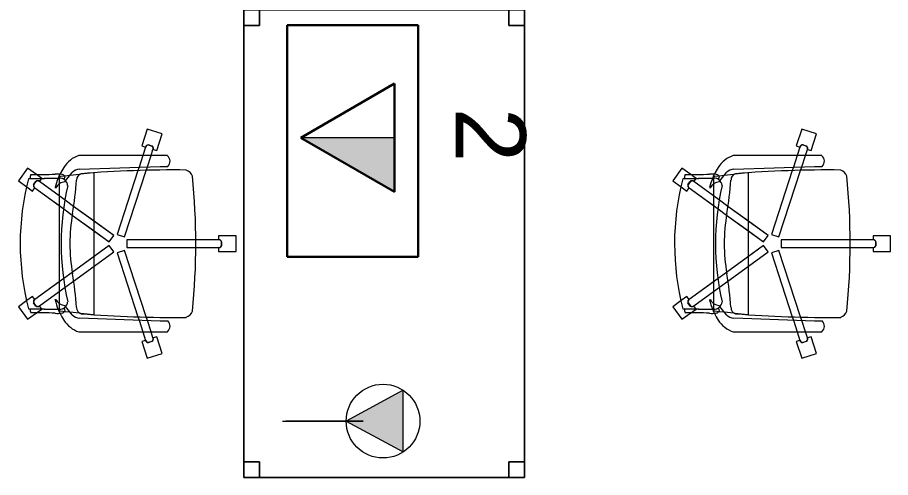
# Model space of a CAD drawing. Header units: inches. Extents: x 385 to 2249, y -1781 to -36.
# Drawn here: x 651.4 to 763.5, y -990.1 to -931 of the extents above; entities that cross this region are included whole.
import ezdxf

# ---------------------------------------------------------------- set-up
doc = ezdxf.new("R2010")
doc.units = ezdxf.units.IN
doc.header["$MEASUREMENT"] = 0
doc.layers.add('A-ANNO-NOTE', color=131, linetype='Continuous', lineweight=30)
doc.layers.add('I-FURN', color=30, linetype='Continuous', lineweight=9)
doc.styles.add('Swis721 Lt BT', font='swissl.ttf', dxfattribs={"height": 9})

# ---------------------------------------------------------------- blocks, each defined once
blk = doc.blocks.new('F-Haworth_Chair_X99-Seminar - X99 Advanced Seminar Chair-V28-Level 5 POWER _ SIGNAL')
at = {"layer": 'I-FURN'}
for p, q in [((-8.08, 12.82), (-9.7, 11.65)), ((-8.08, 12.82), (-9.7, 11.65)), ((-7.29, 11.74), (-8.08, 12.82)), ((-7.29, 11.74), (-8.08, 12.82)), ((8.08, 12.82), (7.29, 11.74)), ((8.08, 12.82), (7.29, 11.74)), ((9.7, 11.65), (8.08, 12.82)), ((9.7, 11.65), (8.08, 12.82)), ((-9.7, 11.65), (-8.88, 10.52)), ((-9.7, 11.65), (-8.88, 10.52)), ((-8.34, 11.52), (-8.42, 7.57)), ((-8.42, 7.57), (-8.34, 11.37)), ((-6.76, 11), (-7.29, 11.74)), ((-6.76, 11), (-7.29, 11.74)), ((7.29, 11.74), (6.76, 11)), ((7.29, 11.74), (6.76, 11)), ((8.42, 7.57), (8.34, 11.52)), ((8.34, 11.37), (8.42, 7.57)), ((8.88, 10.52), (9.7, 11.65)), ((8.88, 10.52), (9.7, 11.65)), ((-8.88, 10.52), (-8.38, 9.83)), ((-8.88, 10.52), (-8.38, 9.83)), ((-8.38, 9.83), (-7.99, 10.11)), ((-8.38, 9.83), (-7.99, 10.11)), ((-8, 10.58), (-7.59, 10.88)), ((-8, 10.58), (-7.59, 10.88)), ((-7.59, 10.87), (-7.99, 10.57)), ((-7.59, 10.87), (-7.99, 10.57)), ((-7.97, 10.12), (-6.14, 7.6)), ((-7.97, 10.12), (-5.57, 6.82)), ((-4.9, 7.6), (-7.16, 10.71)), ((-4.47, 7.01), (-7.16, 10.71)), ((-7.15, 10.72), (-6.76, 11)), ((-7.15, 10.72), (-6.76, 11)), ((7.16, 10.71), (4.47, 7.01)), ((7.16, 10.71), (4.9, 7.6)), ((5.57, 6.82), (7.97, 10.12)), ((6.14, 7.6), (7.97, 10.12)), ((6.76, 11), (7.15, 10.72)), ((6.76, 11), (7.15, 10.72)), ((7.59, 10.88), (8, 10.58)), ((7.59, 10.88), (8, 10.58)), ((7.99, 10.57), (7.59, 10.87)), ((7.99, 10.57), (7.59, 10.87)), ((7.99, 10.11), (8.38, 9.83)), ((7.99, 10.11), (8.38, 9.83)), ((8.38, 9.83), (8.88, 10.52)), ((8.38, 9.83), (8.88, 10.52)), ((-7.18, 7.99), (-7.21, 8.13)), ((7.21, 8.13), (7.18, 7.99)), ((-9.13, 5.92), (-8.07, 6.77)), ((-8.68, 6.87), (-8.75, 6.22)), ((-8.62, 7.42), (-8.68, 6.87)), ((-8.6, 7.6), (-8.62, 7.43)), ((-8.61, 6.81), (-8.23, 6.95)), ((-8.49, 7.6), (-8.56, 7.6)), ((-7.65, 7.6), (-8.4, 7.6)), ((-8.03, 6.81), (-7.95, 6.87)), ((-6.14, 7.6), (-7.65, 7.6)), ((-4.9, 7.6), (-6.14, 7.6)), ((-6.14, 7.6), (-5.57, 6.82)), ((-5.57, 6.82), (-4.79, 5.75)), ((-5.57, 6.82), (-4.79, 5.75)), ((4.9, 7.6), (-4.9, 7.6)), ((-4.47, 7.01), (-4.9, 7.6)), ((-3.68, 5.91), (-4.47, 7.01)), ((-3.68, 5.91), (-4.47, 7.01)), ((4.47, 7.01), (3.68, 5.91)), ((4.47, 7.01), (3.68, 5.91)), ((4.9, 7.6), (4.47, 7.01)), ((4.79, 5.75), (5.57, 6.82)), ((4.79, 5.75), (5.57, 6.82)), ((6.14, 7.6), (4.9, 7.6)), ((5.57, 6.82), (6.14, 7.6)), ((7.65, 7.6), (6.14, 7.6)), ((8.4, 7.6), (7.65, 7.6)), ((7.95, 6.87), (8.03, 6.81)), ((8.07, 6.77), (9.13, 5.92)), ((8.23, 6.95), (8.61, 6.81)), ((8.56, 7.6), (8.49, 7.6)), ((8.62, 7.43), (8.6, 7.6)), ((8.68, 6.87), (8.62, 7.42)), ((8.75, 6.22), (8.68, 6.87)), ((-8.75, 6.22), (-8.88, 4.99)), ((-4.79, 5.75), (-2.89, 3.12)), ((-4.79, 5.75), (-1.04, 0.58)), ((-1.65, 3.12), (-3.68, 5.91)), ((-0.23, 1.17), (-3.68, 5.91)), ((3.68, 5.91), (0.23, 1.17)), ((1.04, 0.58), (4.79, 5.75)), ((3.68, 5.91), (1.65, 3.12)), ((2.89, 3.12), (4.79, 5.75)), ((8.88, 4.99), (8.75, 6.22)), ((-11.32, 5.06), (-11.32, -5.48)), ((-9.92, -5.36), (-9.57, 4.97)), ((-8.9, 4.8), (-9.07, 3.2)), ((-8.88, 4.99), (-8.89, 4.91)), ((8.89, 4.91), (8.88, 4.99)), ((9.07, 3.2), (8.9, 4.8)), ((9.57, 4.97), (9.92, -5.36)), ((11.32, -5.48), (11.32, 5.06)), ((-9.07, 3.2), (-9.07, 3.12)), ((-9.07, 3.12), (-5.8, 3.12)), ((-5.79, 3.12), (-2.89, 3.12)), ((-2.89, 3.12), (-1.65, 3.12)), ((-2.89, 3.12), (-1.04, 0.58)), ((-1.65, 3.12), (1.65, 3.12)), ((-0.23, 1.17), (-1.65, 3.12)), ((1.65, 3.12), (0.23, 1.17)), ((1.04, 0.58), (2.89, 3.12)), ((1.65, 3.12), (2.89, 3.12)), ((2.89, 3.12), (9.07, 3.12)), ((9.07, 3.12), (9.07, 3.2)), ((-1.04, 0.58), (-0.23, 1.17)), ((-1.04, 0.58), (-0.23, 1.17)), ((0.23, 1.17), (1.04, 0.58)), ((0.23, 1.17), (1.04, 0.58)), ((-1.18, 0.14), (-9.37, -2.52)), ((-1.18, 0.14), (-9.37, -2.52)), ((-0.87, -0.81), (-1.18, 0.14)), ((-0.87, -0.81), (-1.18, 0.14)), ((1.18, 0.14), (0.87, -0.81)), ((1.18, 0.14), (0.87, -0.81)), ((9.37, -2.52), (1.18, 0.14)), ((9.37, -2.52), (1.18, 0.14)), ((-9.38, -3.57), (-0.87, -0.81)), ((-9.38, -3.57), (-0.87, -0.81)), ((-0.5, -1.08), (-0.5, -9.91)), ((0.5, -1.08), (-0.5, -1.08)), ((-0.5, -1.08), (-0.5, -9.91)), ((0.5, -1.08), (-0.5, -1.08)), ((0.5, -9.91), (0.5, -1.08)), ((0.5, -9.91), (0.5, -1.08)), ((0.87, -0.81), (9.38, -3.57)), ((0.87, -0.81), (9.38, -3.57)), ((-12.55, -3.03), (-14.69, -3.72)), ((-12.55, -3.03), (-14.69, -3.72)), ((-12.4, -3.49), (-12.55, -3.03)), ((-12.4, -3.49), (-12.55, -3.03)), ((-11.32, -3.15), (-12.4, -3.5)), ((-11.32, -3.15), (-12.4, -3.5)), ((-9.83, -2.67), (-11.32, -3.15)), ((-9.83, -2.67), (-11.32, -3.15)), ((-9.37, -2.52), (-9.83, -2.67)), ((-9.37, -2.52), (-9.83, -2.67)), ((9.83, -2.67), (9.37, -2.52)), ((9.83, -2.67), (9.37, -2.52)), ((11.32, -3.15), (9.83, -2.67)), ((11.32, -3.15), (9.83, -2.67)), ((12.4, -3.5), (11.32, -3.15)), ((12.4, -3.5), (11.32, -3.15)), ((12.55, -3.03), (12.4, -3.49)), ((12.55, -3.03), (12.4, -3.49)), ((14.69, -3.72), (12.55, -3.03)), ((14.69, -3.72), (12.55, -3.03)), ((-14.69, -3.72), (-14.08, -5.62)), ((-14.69, -3.72), (-14.08, -5.62)), ((-12.53, -4.34), (-12.69, -3.85)), ((-12.53, -4.34), (-12.69, -3.85)), ((-12.68, -3.86), (-12.52, -4.33)), ((-12.68, -3.86), (-12.52, -4.33)), ((-12.09, -4.45), (-11.32, -4.21)), ((-12.09, -4.45), (-11.32, -4.21)), ((-11.94, -4.93), (-12.09, -4.47)), ((-11.94, -4.93), (-12.09, -4.47)), ((-11.32, -4.21), (-9.86, -3.73)), ((-11.32, -4.21), (-9.86, -3.73)), ((-9.86, -3.73), (-9.38, -3.57)), ((-9.86, -3.73), (-9.38, -3.57)), ((9.38, -3.57), (9.86, -3.73)), ((9.38, -3.57), (9.86, -3.73)), ((9.86, -3.73), (11.32, -4.21)), ((9.86, -3.73), (11.32, -4.21)), ((11.32, -4.21), (12.09, -4.45)), ((11.32, -4.21), (12.09, -4.45)), ((12.09, -4.47), (11.94, -4.93)), ((12.09, -4.47), (11.94, -4.93)), ((12.52, -4.33), (12.68, -3.86)), ((12.52, -4.33), (12.68, -3.86)), ((12.69, -3.85), (12.53, -4.34)), ((12.69, -3.85), (12.53, -4.34)), ((14.08, -5.62), (14.69, -3.72)), ((14.08, -5.62), (14.69, -3.72)), ((-14.08, -5.62), (-11.94, -4.93)), ((-14.08, -5.62), (-11.94, -4.93)), ((-11.32, -5.48), (-11.3, -6.32)), ((-9.92, -6.36), (-9.92, -5.36)), ((9.92, -5.36), (9.92, -6.36)), ((11.3, -6.32), (11.32, -5.48)), ((11.94, -4.93), (14.08, -5.62)), ((11.94, -4.93), (14.08, -5.62)), ((-0.5, -9.91), (-0.5, -12.88)), ((-0.5, -9.91), (-0.5, -12.88)), ((0.5, -12.88), (0.5, -9.91)), ((0.5, -12.88), (0.5, -9.91)), ((-0.52, -12.88), (-1, -12.88)), ((-1, -12.88), (-1, -15.13)), ((-0.52, -12.88), (-1, -12.88)), ((-1, -12.88), (-1, -15.13)), ((0.26, -13.26), (-0.26, -13.26)), ((0.26, -13.26), (-0.26, -13.26)), ((-0.25, -13.25), (0.25, -13.25)), ((-0.25, -13.25), (0.25, -13.25)), ((1, -12.88), (0.52, -12.88)), ((1, -12.88), (0.52, -12.88)), ((1, -15.13), (1, -12.88)), ((1, -15.13), (1, -12.88)), ((-1, -15.13), (1, -15.13)), ((-1, -15.13), (1, -15.13))]:
    blk.add_line(p, q, dxfattribs=at)
for centre, radius, start, end in [((0, -20.29), 32.89, 75.3075, 104.696), ((-36.06, 10.03), 27.2, 355.9857, 2.5118), ((0, -20.73), 33.17, 104.5766, 105.5522), ((0, -20.73), 33.17, 74.4478, 75.4234), ((36.06, 10.03), 27.2, 177.4882, 184.0143), ((-7.66, 10.36), 0.407, 147.1651, 216.8349), ((-7.66, 10.36), 0.407, 161.0991, 202.9009), ((-7.66, 10.36), 0.407, 147.1651, 161.0991), ((-7.64, 10.36), 0.406, 148.6199, 216), ((-7.64, 10.36), 0.406, 148.6199, 216), ((-7.66, 10.36), 0.407, 202.9009, 216.8349), ((-7.48, 10.49), 0.407, 35.1651, 104.8349), ((-7.48, 10.49), 0.407, 63.033, 104.8349), ((-7.49, 10.47), 0.406, 36, 103.3801), ((-7.49, 10.47), 0.406, 49.476, 103.3801), ((-7.48, 10.49), 0.407, 49.0991, 63.033), ((-7.49, 10.47), 0.406, 36, 49.476), ((-7.48, 10.49), 0.407, 35.1651, 49.0991), ((7.48, 10.49), 0.407, 75.1651, 144.8349), ((7.48, 10.49), 0.407, 89.0991, 144.8349), ((7.49, 10.47), 0.406, 76.6199, 144), ((7.49, 10.47), 0.406, 117.0479, 144), ((7.49, 10.47), 0.406, 90.0959, 117.0479), ((7.48, 10.49), 0.407, 75.1651, 89.0991), ((7.49, 10.47), 0.406, 76.6199, 90.0959), ((7.64, 10.36), 0.406, 324, 17.9041), ((7.64, 10.36), 0.406, 324, 17.9041), ((7.66, 10.36), 0.407, 323.1651, 32.8349), ((7.64, 10.36), 0.406, 17.9041, 31.3801), ((7.64, 10.36), 0.406, 17.9041, 31.3801), ((7.66, 10.36), 0.407, 323.1651, 351.033), ((7.66, 10.36), 0.407, 4.967, 32.8349), ((7.66, 10.36), 0.407, 351.033, 4.967), ((-5.2, 7.86), 3.74, 175.9857, 189.9064), ((-4.71, -1.15), 9.61, 105.0666, 112.7369), ((-6.55, 6.76), 1.38, 117.0503, 145.9813), ((6.55, 6.76), 1.38, 34.0187, 62.9497), ((4.71, -1.15), 9.61, 67.2631, 74.9334), ((5.2, 7.86), 3.74, 350.0936, 4.0143), ((-7.87, 3.92), 3.63, 121.9522, 161.8211), ((-4.71, -1.15), 9.61, 116.0036, 121.9522), ((-4.71, -1.15), 9.61, 113.5094, 116.0036), ((-8.28, 7.33), 0.613, 189.9064, 237.4573), ((-4.71, -1.15), 9.61, 112.927, 113.3607), ((-7.37, 7.55), 1.05, 178.8214, 214.7998), ((-7.37, 7.55), 1.05, 178.8214, 264.0446), ((-6.55, 6.76), 1.38, 147.5752, 174.9122), ((0, -26.49), 33.83, 77.2285, 102.7715), ((7.37, 7.55), 1.05, 275.9554, 1.1786), ((6.55, 6.76), 1.38, 19.5533, 32.4248), ((6.55, 6.76), 1.38, 5.0878, 19.5533), ((7.37, 7.55), 1.05, 325.2002, 1.1786), ((4.71, -1.15), 9.61, 66.6393, 67.073), ((4.71, -1.15), 9.61, 63.9964, 66.4906), ((8.28, 7.33), 0.613, 302.5427, 350.0936), ((4.71, -1.15), 9.61, 58.0478, 63.9964), ((7.87, 3.92), 3.63, 18.1789, 58.0478), ((-8.18, 4.9), 1.39, 132.8922, 177.1987), ((-11.32, 48.08), 42.84, 274.2301, 280.0233), ((0, -15.97), 22.19, 79.9767, 100.0233), ((11.32, 48.08), 42.84, 259.9767, 265.7699), ((8.18, 4.9), 1.39, 2.8013, 47.1078), ((144.06, -7.32), 153.52, 175.4787, 180.5251), ((-8.24, 4.59), 0.763, 84.2338, 165.7662), ((8.24, 4.59), 0.763, 14.2338, 95.7662), ((-144.06, -7.32), 153.52, 359.4749, 4.5213), ((-12.28, -3.88), 0.407, 107.1651, 176.8349), ((-12.28, -3.88), 0.407, 107.1651, 176.8349), ((-12.27, -3.89), 0.406, 108, 175.3801), ((-12.27, -3.89), 0.406, 161.9041, 175.3801), ((-12.27, -3.89), 0.406, 121.476, 161.9041), ((-12.22, -4.09), 0.407, 219.1651, 288.8349), ((-12.22, -4.09), 0.407, 219.1651, 288.8349), ((-12.22, -4.07), 0.406, 220.6199, 274.524), ((-12.22, -4.07), 0.406, 220.6199, 288), ((-12.27, -3.89), 0.406, 108, 121.476), ((-12.22, -4.07), 0.406, 274.524, 288), ((12.22, -4.07), 0.406, 252, 319.3801), ((12.22, -4.09), 0.407, 251.1651, 320.8349), ((12.22, -4.09), 0.407, 251.1651, 306.9009), ((12.22, -4.07), 0.406, 252, 265.476), ((12.22, -4.07), 0.406, 265.476, 305.9041), ((12.28, -3.88), 0.407, 3.1651, 72.8349), ((12.28, -3.88), 0.407, 3.1651, 72.8349), ((12.27, -3.89), 0.406, 45.0479, 72), ((12.27, -3.89), 0.406, 4.6199, 72), ((12.22, -4.07), 0.406, 305.9041, 319.3801), ((12.22, -4.09), 0.407, 306.9009, 320.8349), ((12.27, -3.89), 0.406, 4.6199, 45.0479), ((-10.58, -5.68), 0.956, 221.8901, 314.1099), ((10.58, -5.68), 0.956, 225.8901, 318.1099), ((-8.21, -8.28), 1.31, 200.0433, 249.9567), ((8.21, -8.28), 1.31, 290.0433, 339.9567), ((0, 75.01), 84.96, 264.1475, 275.8525), ((-0.11, -12.88), 0.407, 179.1651, 220.967), ((-0.11, -12.88), 0.407, 179.1651, 248.8349), ((-0.09, -12.88), 0.406, 180, 193.476), ((-0.09, -12.88), 0.406, 180, 247.3801), ((-0.09, -12.88), 0.406, 193.476, 233.9041), ((-0.11, -12.88), 0.407, 220.967, 248.8349), ((-0.09, -12.88), 0.406, 233.9041, 247.3801), ((0.09, -12.88), 0.406, 292.6199, 360), ((0.09, -12.88), 0.406, 292.6199, 306.0959), ((0.11, -12.88), 0.407, 291.1651, 0.8349), ((0.11, -12.88), 0.407, 291.1651, 0.8349), ((0.09, -12.88), 0.406, 306.0959, 346.524), ((0.09, -12.88), 0.406, 346.524, 360)]:
    blk.add_arc(centre, radius, start, end, dxfattribs=at)
blk = doc.blocks.new('Rectangular Table - Rectangular Table-5809079-Level 5 POWER _ SIGNAL')
at = {"layer": 'I-FURN'}
for p, q in [((-28, 18), (-30, 18)), ((-30, 18), (-30, 16)), ((-30, 16), (-30, 18)), ((-30, 18), (-28, 18)), ((30, 18), (-30, 18)), ((-30, 18), (-30, -18)), ((-30, -18), (-30, 18)), ((-30, 18), (30, 18)), ((-28, 16), (-28, 18)), ((-28, 18), (-28, 16)), ((28, 18), (28, 16)), ((30, 18), (28, 18)), ((28, 18), (30, 18)), ((28, 16), (28, 18)), ((30, 16), (30, 18)), ((30, 18), (30, 16)), ((30, -18), (30, 18)), ((30, 18), (30, -18)), ((-30, 16), (-28, 16)), ((-28, 16), (-30, 16)), ((28, 16), (30, 16)), ((30, 16), (28, 16)), ((-28, -16), (-30, -16)), ((-30, -16), (-30, -18)), ((-30, -18), (-30, -16)), ((-30, -16), (-28, -16)), ((-28, -18), (-28, -16)), ((-28, -16), (-28, -18)), ((30, -16), (28, -16)), ((28, -16), (28, -18)), ((28, -18), (28, -16)), ((28, -16), (30, -16)), ((30, -18), (30, -16)), ((30, -16), (30, -18)), ((-30, -18), (-28, -18)), ((-28, -18), (-30, -18)), ((-30, -18), (30, -18)), ((30, -18), (-30, -18)), ((28, -18), (30, -18)), ((30, -18), (28, -18))]:
    blk.add_line(p, q, dxfattribs=at)
blk = doc.blocks.new('F-Haworth_Chair_X99-Seminar - X99 Advanced Seminar Chair-V45-Level 5 POWER _ SIGNAL')
at = {"layer": 'I-FURN'}
for p, q in [((-8.08, 12.82), (-9.7, 11.65)), ((-8.08, 12.82), (-9.7, 11.65)), ((-7.29, 11.74), (-8.08, 12.82)), ((-7.29, 11.74), (-8.08, 12.82)), ((8.08, 12.82), (7.29, 11.74)), ((8.08, 12.82), (7.29, 11.74)), ((9.7, 11.65), (8.08, 12.82)), ((9.7, 11.65), (8.08, 12.82)), ((-9.7, 11.65), (-8.88, 10.52)), ((-9.7, 11.65), (-8.88, 10.52)), ((-8.34, 11.52), (-8.42, 7.57)), ((-8.42, 7.57), (-8.34, 11.37)), ((-6.76, 11), (-7.29, 11.74)), ((-6.76, 11), (-7.29, 11.74)), ((7.29, 11.74), (6.76, 11)), ((7.29, 11.74), (6.76, 11)), ((8.42, 7.57), (8.34, 11.52)), ((8.34, 11.37), (8.42, 7.57)), ((8.88, 10.52), (9.7, 11.65)), ((8.88, 10.52), (9.7, 11.65)), ((-8.88, 10.52), (-8.69, 10.26)), ((-8.88, 10.52), (-8.69, 10.26)), ((-8.68, 10.25), (-8.38, 9.83)), ((-8.68, 10.25), (-8.38, 9.83)), ((-8.38, 9.83), (-7.99, 10.11)), ((-8.38, 9.83), (-7.99, 10.11)), ((-8, 10.58), (-7.59, 10.88)), ((-8, 10.58), (-7.59, 10.88)), ((-7.59, 10.87), (-7.99, 10.57)), ((-7.59, 10.87), (-7.99, 10.57)), ((-7.97, 10.12), (-6.14, 7.6)), ((-7.97, 10.12), (-5.57, 6.82)), ((-4.9, 7.6), (-7.16, 10.71)), ((-4.47, 7.01), (-7.16, 10.71)), ((-7.15, 10.72), (-6.76, 11)), ((-7.15, 10.72), (-6.76, 11)), ((7.16, 10.71), (4.47, 7.01)), ((7.16, 10.71), (4.9, 7.6)), ((5.57, 6.82), (7.97, 10.12)), ((6.14, 7.6), (7.97, 10.12)), ((6.76, 11), (7.15, 10.72)), ((6.76, 11), (7.15, 10.72)), ((7.59, 10.88), (8, 10.58)), ((7.59, 10.88), (8, 10.58)), ((7.99, 10.57), (7.59, 10.87)), ((7.99, 10.57), (7.59, 10.87)), ((7.99, 10.11), (8.38, 9.83)), ((7.99, 10.11), (8.38, 9.83)), ((8.38, 9.83), (8.68, 10.25)), ((8.38, 9.83), (8.68, 10.25)), ((8.69, 10.26), (8.88, 10.52)), ((8.69, 10.26), (8.88, 10.52)), ((-7.18, 7.99), (-7.21, 8.13)), ((7.21, 8.13), (7.18, 7.99)), ((-9.13, 5.92), (-8.07, 6.77)), ((-8.68, 6.87), (-8.75, 6.22)), ((-8.62, 7.42), (-8.68, 6.87)), ((-8.6, 7.6), (-8.62, 7.43)), ((-8.61, 6.81), (-8.23, 6.95)), ((-8.49, 7.6), (-8.56, 7.6)), ((-7.65, 7.6), (-8.4, 7.6)), ((-8.03, 6.81), (-7.95, 6.87)), ((-6.14, 7.6), (-7.65, 7.6)), ((-4.9, 7.6), (-6.14, 7.6)), ((-6.14, 7.6), (-5.57, 6.82)), ((-5.57, 6.82), (-4.79, 5.75)), ((-5.57, 6.82), (-4.79, 5.75)), ((4.9, 7.6), (-4.9, 7.6)), ((-4.47, 7.01), (-4.9, 7.6)), ((-3.68, 5.91), (-4.47, 7.01)), ((-3.68, 5.91), (-4.47, 7.01)), ((4.47, 7.01), (3.68, 5.91)), ((4.47, 7.01), (3.68, 5.91)), ((4.9, 7.6), (4.47, 7.01)), ((4.79, 5.75), (5.57, 6.82)), ((4.79, 5.75), (5.57, 6.82)), ((6.14, 7.6), (4.9, 7.6)), ((5.57, 6.82), (6.14, 7.6)), ((7.65, 7.6), (6.14, 7.6)), ((8.4, 7.6), (7.65, 7.6)), ((7.95, 6.87), (8.03, 6.81)), ((8.07, 6.77), (9.13, 5.92)), ((8.23, 6.95), (8.61, 6.81)), ((8.56, 7.6), (8.49, 7.6)), ((8.62, 7.43), (8.6, 7.6)), ((8.68, 6.87), (8.62, 7.42)), ((8.75, 6.22), (8.68, 6.87)), ((-8.75, 6.22), (-8.88, 4.99)), ((-4.79, 5.75), (-2.89, 3.12)), ((-4.79, 5.75), (-1.04, 0.58)), ((-1.65, 3.12), (-3.68, 5.91)), ((-0.23, 1.17), (-3.68, 5.91)), ((3.68, 5.91), (0.23, 1.17)), ((1.04, 0.58), (4.79, 5.75)), ((3.68, 5.91), (1.65, 3.12)), ((2.89, 3.12), (4.79, 5.75)), ((8.88, 4.99), (8.75, 6.22)), ((-11.32, 5.06), (-11.32, -5.48)), ((-9.92, -5.36), (-9.57, 4.97)), ((-8.9, 4.8), (-9.07, 3.2)), ((-8.88, 4.99), (-8.89, 4.91)), ((8.89, 4.91), (8.88, 4.99)), ((9.07, 3.2), (8.9, 4.8)), ((9.57, 4.97), (9.92, -5.36)), ((11.32, -5.48), (11.32, 5.06)), ((-9.07, 3.2), (-9.07, 3.12)), ((-9.07, 3.12), (-5.8, 3.12)), ((-5.79, 3.12), (-2.89, 3.12)), ((-2.89, 3.12), (-1.65, 3.12)), ((-2.89, 3.12), (-1.04, 0.58)), ((-1.65, 3.12), (1.65, 3.12)), ((-0.23, 1.17), (-1.65, 3.12)), ((1.65, 3.12), (0.23, 1.17)), ((1.04, 0.58), (2.89, 3.12)), ((1.65, 3.12), (2.89, 3.12)), ((2.89, 3.12), (9.07, 3.12)), ((9.07, 3.12), (9.07, 3.2)), ((-1.04, 0.58), (-0.23, 1.17)), ((-1.04, 0.58), (-0.23, 1.17)), ((0.23, 1.17), (1.04, 0.58)), ((0.23, 1.17), (1.04, 0.58)), ((-1.18, 0.14), (-9.37, -2.52)), ((-1.18, 0.14), (-9.37, -2.52)), ((-0.87, -0.81), (-1.18, 0.14)), ((-0.87, -0.81), (-1.18, 0.14)), ((1.18, 0.14), (0.87, -0.81)), ((1.18, 0.14), (0.87, -0.81)), ((9.37, -2.52), (1.18, 0.14)), ((9.37, -2.52), (1.18, 0.14)), ((-9.38, -3.57), (-0.87, -0.81)), ((-9.38, -3.57), (-0.87, -0.81)), ((-0.5, -1.08), (-0.5, -9.91)), ((0.5, -1.08), (-0.5, -1.08)), ((-0.5, -1.08), (-0.5, -9.91)), ((0.5, -1.08), (-0.5, -1.08)), ((0.5, -9.91), (0.5, -1.08)), ((0.5, -9.91), (0.5, -1.08)), ((0.87, -0.81), (9.38, -3.57)), ((0.87, -0.81), (9.38, -3.57)), ((-12.55, -3.03), (-14.69, -3.72)), ((-12.55, -3.03), (-14.69, -3.72)), ((-12.4, -3.49), (-12.55, -3.03)), ((-12.4, -3.49), (-12.55, -3.03)), ((-11.32, -3.15), (-12.4, -3.5)), ((-11.32, -3.15), (-12.4, -3.5)), ((-9.83, -2.67), (-11.32, -3.15)), ((-9.83, -2.67), (-11.32, -3.15)), ((-9.37, -2.52), (-9.83, -2.67)), ((-9.37, -2.52), (-9.83, -2.67)), ((9.83, -2.67), (9.37, -2.52)), ((9.83, -2.67), (9.37, -2.52)), ((11.32, -3.15), (9.83, -2.67)), ((11.32, -3.15), (9.83, -2.67)), ((12.4, -3.5), (11.32, -3.15)), ((12.4, -3.5), (11.32, -3.15)), ((12.55, -3.03), (12.4, -3.49)), ((12.55, -3.03), (12.4, -3.49)), ((14.69, -3.72), (12.55, -3.03)), ((14.69, -3.72), (12.55, -3.03)), ((-14.69, -3.72), (-14.08, -5.62)), ((-14.69, -3.72), (-14.08, -5.62)), ((-12.53, -4.34), (-12.69, -3.85)), ((-12.53, -4.34), (-12.69, -3.85)), ((-12.68, -3.86), (-12.52, -4.33)), ((-12.68, -3.86), (-12.52, -4.33)), ((-12.09, -4.45), (-11.32, -4.21)), ((-12.09, -4.45), (-11.32, -4.21)), ((-11.94, -4.93), (-12.09, -4.47)), ((-11.94, -4.93), (-12.09, -4.47)), ((-11.32, -4.21), (-9.86, -3.73)), ((-11.32, -4.21), (-9.86, -3.73)), ((-9.86, -3.73), (-9.38, -3.57)), ((-9.86, -3.73), (-9.38, -3.57)), ((9.38, -3.57), (9.86, -3.73)), ((9.38, -3.57), (9.86, -3.73)), ((9.86, -3.73), (11.32, -4.21)), ((9.86, -3.73), (11.32, -4.21)), ((11.32, -4.21), (12.09, -4.45)), ((11.32, -4.21), (12.09, -4.45)), ((12.09, -4.47), (11.94, -4.93)), ((12.09, -4.47), (11.94, -4.93)), ((12.52, -4.33), (12.68, -3.86)), ((12.52, -4.33), (12.68, -3.86)), ((12.69, -3.85), (12.53, -4.34)), ((12.69, -3.85), (12.53, -4.34)), ((14.08, -5.62), (14.69, -3.72)), ((14.08, -5.62), (14.69, -3.72)), ((-14.08, -5.62), (-11.94, -4.93)), ((-14.08, -5.62), (-11.94, -4.93)), ((-11.32, -5.48), (-11.3, -6.32)), ((-9.92, -6.36), (-9.92, -5.36)), ((9.92, -5.36), (9.92, -6.36)), ((11.3, -6.32), (11.32, -5.48)), ((11.94, -4.93), (14.08, -5.62)), ((11.94, -4.93), (14.08, -5.62)), ((-0.5, -9.91), (-0.5, -12.88)), ((-0.5, -9.91), (-0.5, -12.88)), ((0.5, -12.88), (0.5, -9.91)), ((0.5, -12.88), (0.5, -9.91)), ((-0.52, -12.88), (-1, -12.88)), ((-1, -12.88), (-1, -15.13)), ((-0.52, -12.88), (-1, -12.88)), ((-1, -12.88), (-1, -15.13)), ((0.26, -13.26), (-0.26, -13.26)), ((0.26, -13.26), (-0.26, -13.26)), ((-0.25, -13.25), (0.25, -13.25)), ((-0.25, -13.25), (0.25, -13.25)), ((1, -12.88), (0.52, -12.88)), ((1, -12.88), (0.52, -12.88)), ((1, -15.13), (1, -12.88)), ((1, -15.13), (1, -12.88)), ((-1, -15.13), (1, -15.13)), ((-1, -15.13), (1, -15.13))]:
    blk.add_line(p, q, dxfattribs=at)
for centre, radius, start, end in [((0, -20.29), 32.89, 75.3075, 104.696), ((-36.06, 10.03), 27.2, 355.9857, 2.5118), ((0, -20.73), 33.17, 104.5766, 105.5522), ((0, -20.73), 33.17, 74.4478, 75.4234), ((36.06, 10.03), 27.2, 177.4882, 184.0143), ((-7.66, 10.36), 0.407, 147.1651, 216.8349), ((-7.66, 10.36), 0.407, 147.1651, 216.8349), ((-7.64, 10.36), 0.406, 148.6199, 216), ((-7.64, 10.36), 0.406, 162.0959, 175.5719), ((-7.64, 10.36), 0.406, 175.5719, 189.0479), ((-7.64, 10.36), 0.406, 189.0479, 216), ((-7.64, 10.36), 0.406, 148.6199, 162.0959), ((-7.48, 10.49), 0.407, 35.1651, 104.8349), ((-7.48, 10.49), 0.407, 35.1651, 104.8349), ((-7.49, 10.47), 0.406, 89.9041, 103.3801), ((-7.49, 10.47), 0.406, 76.4281, 103.3801), ((-7.49, 10.47), 0.406, 76.4281, 89.9041), ((-7.49, 10.47), 0.406, 36, 76.4281), ((-7.49, 10.47), 0.406, 62.9521, 76.4281), ((-7.49, 10.47), 0.406, 49.476, 62.9521), ((-7.49, 10.47), 0.406, 36, 49.476), ((7.48, 10.49), 0.407, 75.1651, 144.8349), ((7.48, 10.49), 0.407, 130.9009, 144.8349), ((7.49, 10.47), 0.406, 117.0479, 144), ((7.49, 10.47), 0.406, 130.524, 144), ((7.48, 10.49), 0.407, 116.967, 130.9009), ((7.49, 10.47), 0.406, 103.5719, 130.524), ((7.48, 10.49), 0.407, 75.1651, 116.967), ((7.49, 10.47), 0.406, 103.5719, 117.0479), ((7.49, 10.47), 0.406, 90.0959, 103.5719), ((7.49, 10.47), 0.406, 76.6199, 103.5719), ((7.49, 10.47), 0.406, 76.6199, 90.0959), ((7.64, 10.36), 0.406, 324, 31.3801), ((7.64, 10.36), 0.406, 324, 4.4281), ((7.66, 10.36), 0.407, 323.1651, 32.8349), ((7.64, 10.36), 0.406, 17.9041, 31.3801), ((7.66, 10.36), 0.407, 323.1651, 4.967), ((7.66, 10.36), 0.407, 18.9009, 32.8349), ((7.64, 10.36), 0.406, 4.4281, 17.9041), ((7.66, 10.36), 0.407, 4.967, 18.9009), ((-5.2, 7.86), 3.74, 175.9857, 189.9064), ((-4.71, -1.15), 9.61, 105.0666, 112.7369), ((-6.55, 6.76), 1.38, 117.0503, 131.5158), ((6.55, 6.76), 1.38, 34.0187, 62.9497), ((4.71, -1.15), 9.61, 67.2631, 74.9334), ((5.2, 7.86), 3.74, 350.0936, 4.0143), ((-7.87, 3.92), 3.63, 121.9522, 161.8211), ((-4.71, -1.15), 9.61, 116.0036, 121.9522), ((-4.71, -1.15), 9.61, 113.5094, 116.0036), ((-8.28, 7.33), 0.613, 189.9064, 237.4573), ((-4.71, -1.15), 9.61, 112.927, 113.3607), ((-7.37, 7.55), 1.05, 178.8214, 214.7998), ((-7.37, 7.55), 1.05, 178.8214, 264.0446), ((-6.55, 6.76), 1.38, 147.5752, 174.9122), ((-6.55, 6.76), 1.38, 131.5158, 145.9813), ((0, -26.49), 33.83, 77.2285, 102.7715), ((7.37, 7.55), 1.05, 275.9554, 1.1786), ((6.55, 6.76), 1.38, 5.0878, 32.4248), ((7.37, 7.55), 1.05, 325.2002, 1.1786), ((4.71, -1.15), 9.61, 66.6393, 67.073), ((4.71, -1.15), 9.61, 63.9964, 66.4906), ((8.28, 7.33), 0.613, 302.5427, 350.0936), ((4.71, -1.15), 9.61, 58.0478, 63.9964), ((7.87, 3.92), 3.63, 18.1789, 58.0478), ((-8.18, 4.9), 1.39, 132.8922, 177.1987), ((-11.32, 48.08), 42.84, 274.2301, 280.0233), ((0, -15.97), 22.19, 79.9767, 100.0233), ((11.32, 48.08), 42.84, 259.9767, 265.7699), ((8.18, 4.9), 1.39, 2.8013, 47.1078), ((144.06, -7.32), 153.52, 175.4787, 180.5251), ((-8.24, 4.59), 0.763, 84.2338, 165.7662), ((8.24, 4.59), 0.763, 14.2338, 95.7662), ((-144.06, -7.32), 153.52, 359.4749, 4.5213), ((-12.28, -3.88), 0.407, 107.1651, 176.8349), ((-12.28, -3.88), 0.407, 107.1651, 176.8349), ((-12.27, -3.89), 0.406, 108, 175.3801), ((-12.27, -3.89), 0.406, 161.9041, 175.3801), ((-12.27, -3.89), 0.406, 121.476, 161.9041), ((-12.22, -4.09), 0.407, 219.1651, 247.033), ((-12.22, -4.09), 0.407, 219.1651, 288.8349), ((-12.22, -4.07), 0.406, 220.6199, 274.524), ((-12.22, -4.07), 0.406, 220.6199, 288), ((-12.27, -3.89), 0.406, 108, 121.476), ((-12.22, -4.09), 0.407, 247.033, 260.967), ((-12.22, -4.09), 0.407, 260.967, 288.8349), ((-12.22, -4.07), 0.406, 274.524, 288), ((12.22, -4.07), 0.406, 252, 319.3801), ((12.22, -4.09), 0.407, 251.1651, 320.8349), ((12.22, -4.07), 0.406, 252, 265.476), ((12.22, -4.09), 0.407, 251.1651, 279.033), ((12.22, -4.07), 0.406, 265.476, 305.9041), ((12.22, -4.09), 0.407, 279.033, 320.8349), ((12.28, -3.88), 0.407, 58.9009, 72.8349), ((12.28, -3.88), 0.407, 3.1651, 72.8349), ((12.27, -3.89), 0.406, 45.0479, 72), ((12.27, -3.89), 0.406, 4.6199, 72), ((12.22, -4.07), 0.406, 305.9041, 319.3801), ((12.28, -3.88), 0.407, 44.967, 58.9009), ((12.27, -3.89), 0.406, 4.6199, 45.0479), ((12.28, -3.88), 0.407, 31.033, 44.967), ((12.28, -3.88), 0.407, 3.1651, 31.033), ((-10.58, -5.68), 0.956, 221.8901, 314.1099), ((10.58, -5.68), 0.956, 225.8901, 318.1099), ((-8.21, -8.28), 1.31, 200.0433, 249.9567), ((8.21, -8.28), 1.31, 290.0433, 339.9567), ((0, 75.01), 84.96, 264.1475, 275.8525), ((-0.11, -12.88), 0.407, 179.1651, 248.8349), ((-0.11, -12.88), 0.407, 179.1651, 248.8349), ((-0.09, -12.88), 0.406, 180, 193.476), ((-0.09, -12.88), 0.406, 180, 247.3801), ((-0.09, -12.88), 0.406, 193.476, 233.9041), ((-0.09, -12.88), 0.406, 233.9041, 247.3801), ((0.09, -12.88), 0.406, 292.6199, 360), ((0.09, -12.88), 0.406, 292.6199, 306.0959), ((0.11, -12.88), 0.407, 291.1651, 0.8349), ((0.11, -12.88), 0.407, 291.1651, 346.9009), ((0.09, -12.88), 0.406, 306.0959, 346.524), ((0.09, -12.88), 0.406, 346.524, 360), ((0.11, -12.88), 0.407, 346.9009, 0.8349)]:
    blk.add_arc(centre, radius, start, end, dxfattribs=at)

msp = doc.modelspace()

# ---------------------------------------------------------------- hatches: boundary and pattern name
at = {"layer": 'A-ANNO-NOTE', "lineweight": 9}
for points in [[(699.79, -953.39), (699.79, -946.46), (687.79, -946.46)], [(700.9, -986.76), (700.9, -978.87), (693.58, -982.81)]]:
    msp.add_hatch(color=256, dxfattribs=at).paths.add_polyline_path(points, flags=0)

# ---------------------------------------------------------------- linework, layer by layer
at = {"layer": 'A-ANNO-NOTE'}
for p, q in [((686.03, -932.02), (702.84, -932.02)), ((686.03, -961.74), (686.03, -932.02)), ((702.84, -932.02), (702.84, -961.74)), ((687.79, -946.46), (699.79, -939.53)), ((699.79, -939.53), (699.79, -953.39)), ((699.79, -953.39), (687.79, -946.46)), ((702.84, -961.74), (686.03, -961.74))]:
    msp.add_line(p, q, dxfattribs=at)
at = {"layer": 'A-ANNO-NOTE', "lineweight": 9}
for p, q in [((699.79, -946.46), (687.79, -946.46)), ((687.79, -946.46), (699.79, -953.39)), ((699.79, -953.39), (699.79, -946.46)), ((700.9, -978.87), (693.58, -982.81)), ((700.9, -986.76), (700.9, -978.87)), ((685.41, -982.82), (695.78, -982.82)), ((695.78, -982.82), (685.87, -982.82)), ((695.78, -982.82), (690.6, -982.82)), ((693.58, -982.81), (700.9, -986.76))]:
    msp.add_line(p, q, dxfattribs=at)
msp.add_circle((698.33, -982.82), 4.73, dxfattribs=at)

# ---------------------------------------------------------------- block references
at = {"layer": 'I-FURN'}
for name, p, rotation in [('Rectangular Table - Rectangular Table-5809079-Level 5 POWER _ SIGNAL', (698.47, -960.06), 90.00000000000011), ('F-Haworth_Chair_X99-Seminar - X99 Advanced Seminar Chair-V28-Level 5 POWER _ SIGNAL', (664.35, -960.06), 90.0000000000004), ('F-Haworth_Chair_X99-Seminar - X99 Advanced Seminar Chair-V45-Level 5 POWER _ SIGNAL', (748.35, -960.06), 90.0000000000004)]:
    msp.add_blockref(name, p, dxfattribs=dict(at, rotation=rotation))

# ---------------------------------------------------------------- texts
at = {"layer": 'A-ANNO-NOTE', "lineweight": 9, "insert": (716.66, -942.62), "char_height": 9, "width": 8.181, "attachment_point": 1, "rotation": 270, "style": 'Swis721 Lt BT'}
msp.add_mtext('2', dxfattribs=at)

doc.saveas('drawing.dxf')
